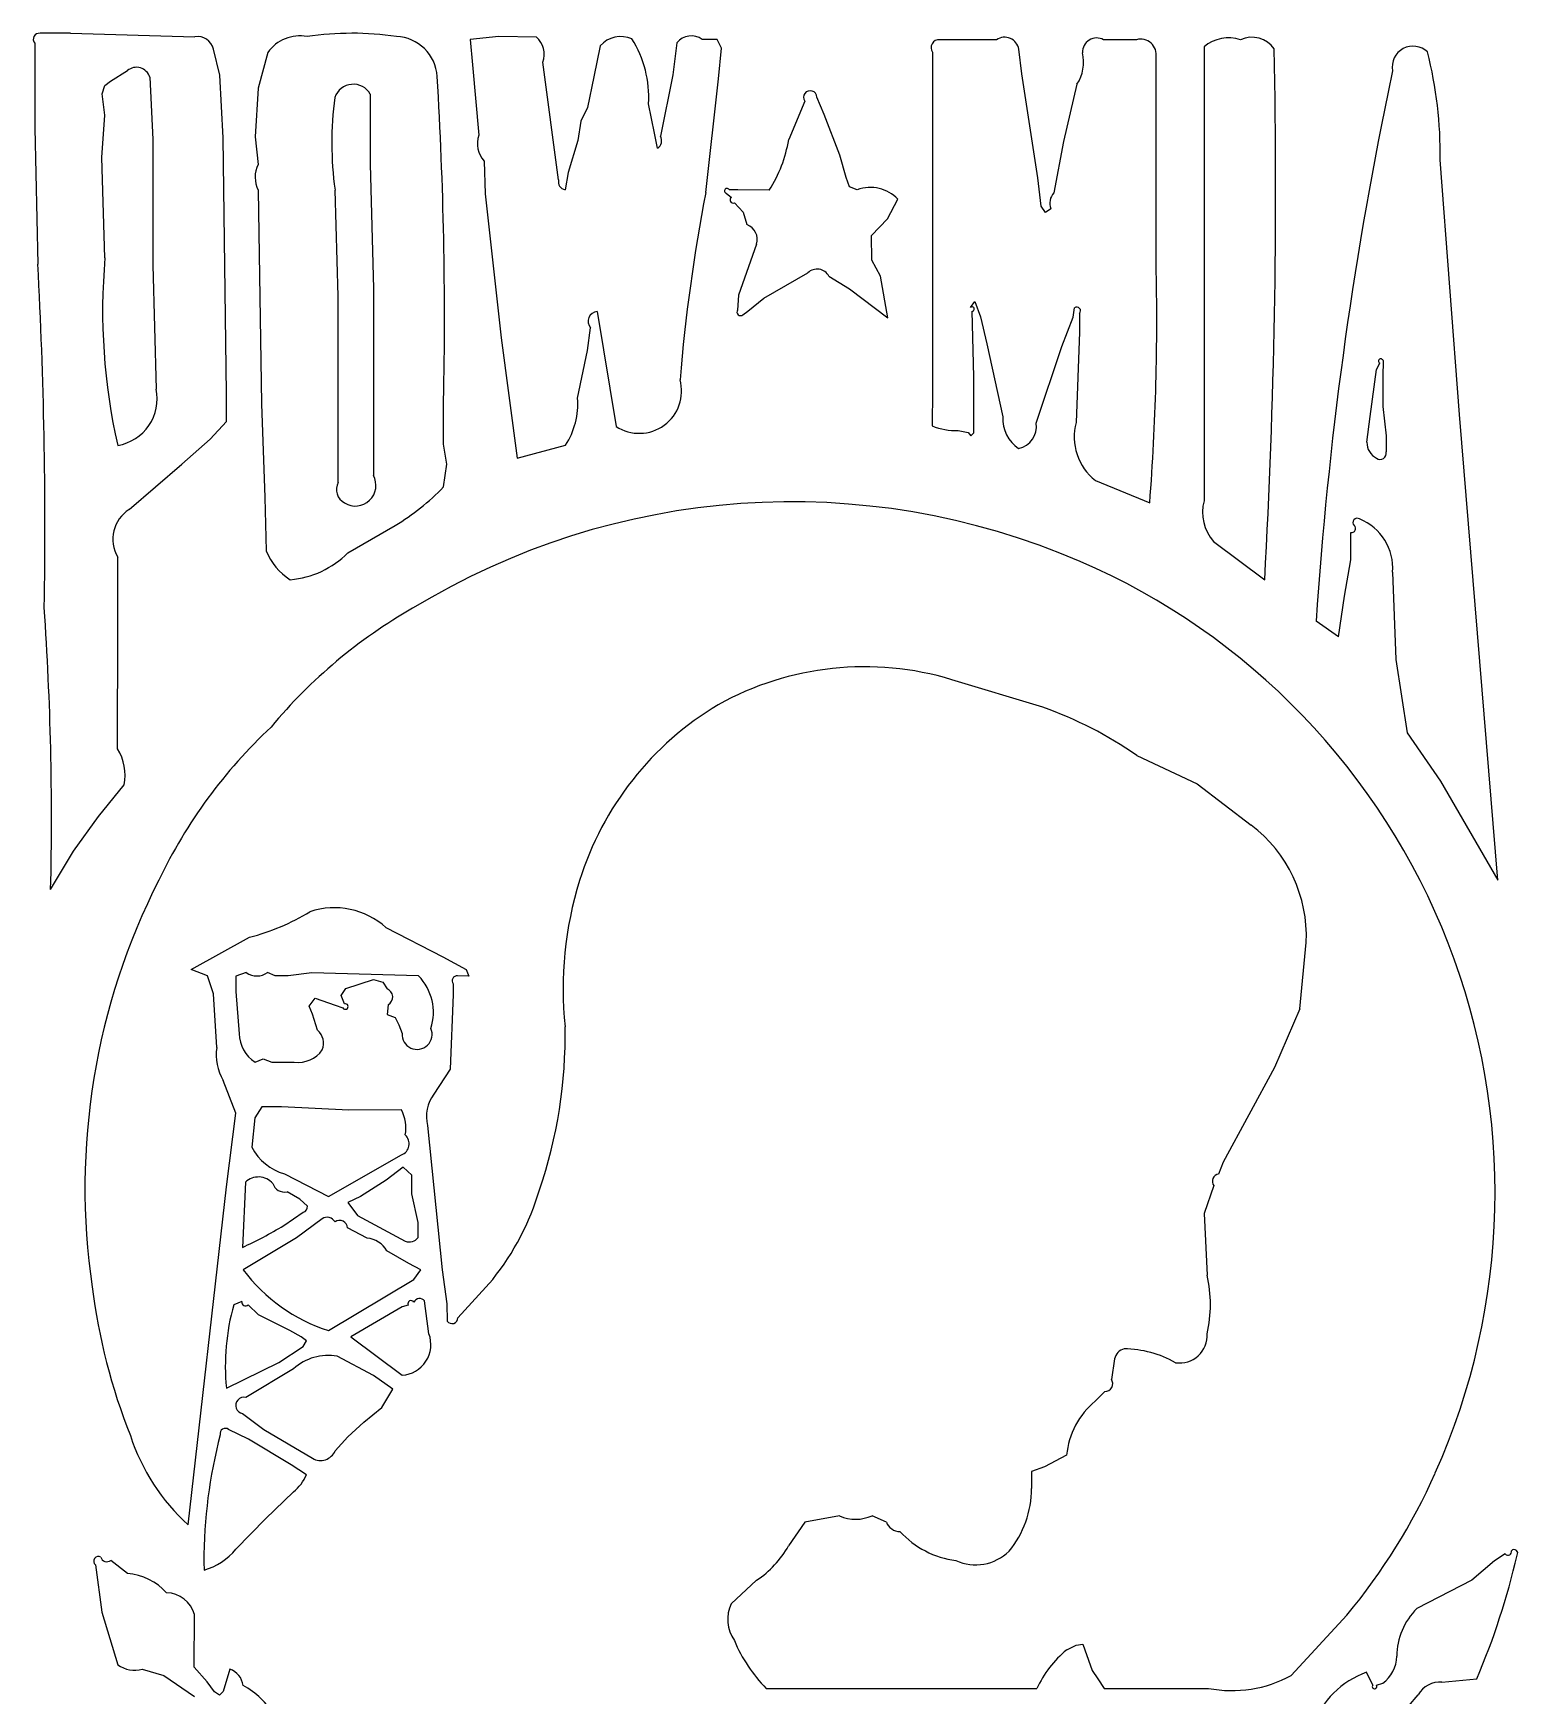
# Model space of a CAD drawing. Extents: x 1 to 17.4, y 1.6 to 27.
# Drawn here: x 1.96 to 16.08, y 11.18 to 26.99 of the extents above; entities that cross this region are included whole.
import ezdxf

# ---------------------------------------------------------------- set-up
doc = ezdxf.new("R2010")
doc.units = 0

msp = doc.modelspace()

# ---------------------------------------------------------------- linework, layer by layer
at = {"layer": 'Default', "color": 7, "linetype": 'CONTINUOUS'}
for p, q in [((1.97639, 26.892587), (1.97639, 26.762177)), ((2.317955, 26.987962), (2.02819, 26.987962)), ((2.317955, 26.987962), (3.499625, 26.955622)), ((6.389155, 26.957582), (6.117135, 26.929442)), ((6.117135, 26.929442), (6.138765, 26.688957)), ((6.74787, 26.952402), (6.389155, 26.957582)), ((8.08319, 26.898012), (8.043815, 26.591867)), ((8.467665, 26.929337), (8.32497, 26.929897)), ((8.508545, 26.847297), (8.467665, 26.929337)), ((11.1242, 26.927202), (10.582435, 26.927202)), ((12.4535, 26.927202), (12.14158, 26.927202)), ((1.97639, 26.762177), (1.97639, 26.084577)), ((3.73857, 26.588577), (3.67697, 26.837882)), ((4.19399, 26.805332), (4.10117, 26.467232)), ((7.35393, 26.869382), (7.293275, 26.574472)), ((8.478165, 26.553822), (8.508545, 26.847297)), ((10.513765, 26.807572), (10.513765, 26.603767)), ((11.364475, 26.601982), (11.334375, 26.835747)), ((12.640505, 26.131127), (12.640505, 26.759237)), ((13.09624, 26.860387), (13.09624, 26.064557)), ((2.698475, 26.532787), (2.858495, 26.633062)), ((3.070805, 26.570517), (3.100555, 25.976637)), ((3.76895, 25.995467), (3.73857, 26.588577)), ((6.138765, 26.688957), (6.199525, 26.018497)), ((6.95906, 25.594472), (6.8094, 26.713352)), ((7.293275, 26.574472), (7.23297, 26.282747)), ((8.043815, 26.591867), (7.929085, 26.009222)), ((10.513765, 26.603767), (10.513765, 26.214777)), ((11.516375, 25.614667), (11.364475, 26.601982)), ((14.8888, 26.631732), (14.846625, 26.427647)), ((2.61787, 26.412107), (2.64258, 26.492992)), ((2.64482, 26.209982), (2.61787, 26.412107)), ((2.64258, 26.492992), (2.698475, 26.532787)), ((4.10117, 26.467232), (4.072785, 26.003797)), ((5.167795, 26.408782), (5.166535, 25.743082)), ((8.35885, 25.475297), (8.478165, 26.553822)), ((11.88797, 26.503212), (11.75931, 25.957877)), ((7.23297, 26.282747), (7.16997, 26.153422)), ((7.87053, 26.037642), (7.814635, 26.318097)), ((9.29902, 26.343122), (9.146595, 25.976602)), ((9.482665, 26.214917), (9.414975, 26.381797)), ((1.97639, 26.084577), (2.00677, 24.794092)), ((2.61444, 25.806677), (2.64482, 26.209982)), ((7.16997, 26.153422), (7.141375, 25.968132)), ((9.634425, 25.830302), (9.482665, 26.214917)), ((10.513765, 26.214777), (10.513765, 25.522827)), ((12.640505, 24.791327), (12.640505, 26.131127)), ((3.100555, 25.976637), (3.100555, 24.782997)), ((3.79933, 23.563457), (3.76895, 25.995467)), ((4.072785, 26.003797), (4.10271, 25.741927)), ((7.141375, 25.968132), (7.0502, 25.665207)), ((7.90035, 25.894947), (7.87053, 26.037642)), ((11.75931, 25.957877), (11.669395, 25.470432)), ((13.09624, 26.064557), (13.09624, 24.633687)), ((2.64482, 24.851492), (2.61444, 25.806677)), ((6.24961, 25.773532), (6.25955, 25.460317)), ((9.693295, 25.617152), (9.634425, 25.830302)), ((15.526815, 23.363432), (15.34247, 25.784557)), ((5.166535, 25.743082), (5.196915, 24.562427)), ((7.0502, 25.665207), (7.02094, 25.500812)), ((9.725775, 25.528532), (9.693295, 25.617152)), ((11.546685, 25.344957), (11.516375, 25.614667)), ((4.103165, 25.494932), (4.133545, 23.465982)), ((4.8627, 24.490012), (4.83232, 25.497417)), ((6.25955, 25.460317), (6.411275, 24.091852)), ((8.551735, 25.468402), (8.601855, 25.427872)), ((8.663455, 25.499237), (8.581835, 25.499237)), ((8.96204, 25.497837), (8.663455, 25.499237)), ((9.799275, 25.499237), (9.725775, 25.528532)), ((10.513765, 25.522827), (10.513765, 24.207772)), ((8.631045, 25.376177), (8.71319, 25.287837)), ((10.087115, 25.224942), (10.186165, 25.409497)), ((11.589, 25.282902), (11.546685, 25.344957)), ((11.63954, 25.319792), (11.589, 25.282902)), ((8.71319, 25.287837), (8.749765, 25.168697)), ((9.93427, 25.064782), (10.087115, 25.224942)), ((8.84178, 24.982042), (8.66916, 24.497817)), ((9.937525, 24.830107), (9.93427, 25.064782)), ((10.01911, 24.680132), (9.937525, 24.830107)), ((3.100555, 24.782997), (3.13202, 23.604582)), ((8.909085, 24.468417), (9.32919, 24.709672)), ((9.528655, 24.677577), (9.724235, 24.556932)), ((10.08841, 24.283967), (10.01911, 24.680132)), ((5.196915, 24.562427), (5.196915, 23.472912)), ((9.724235, 24.556932), (10.08841, 24.283967)), ((13.09624, 24.633687), (13.09624, 23.021727)), ((4.8627, 23.413307), (4.8627, 24.490012)), ((8.66916, 24.497817), (8.66048, 24.356277)), ((8.757255, 24.344342), (8.909085, 24.468417)), ((10.8757, 24.380497), (10.917, 24.439157)), ((10.90874, 23.721237), (10.88998, 24.345427)), ((10.917, 24.439157), (10.9695, 24.290862)), ((11.85276, 24.289707), (11.865185, 24.376857)), ((7.232515, 23.973202), (7.262895, 24.187752)), ((7.325195, 24.342137), (7.5059, 23.249542)), ((8.710845, 24.312177), (8.757255, 24.344342)), ((10.513765, 24.207772), (10.513765, 23.592612)), ((10.9695, 24.290862), (11.03026, 24.033962)), ((11.74447, 24.010477), (11.85276, 24.289707)), ((11.91135, 24.324182), (11.91135, 24.146697)), ((6.411275, 24.091852), (6.564085, 22.947177)), ((11.03026, 24.033962), (11.18216, 23.341347)), ((11.91135, 24.146697), (11.88097, 23.287972)), ((7.139275, 23.519357), (7.232515, 23.973202)), ((11.500555, 23.281497), (11.74447, 24.010477)), ((14.79955, 23.875552), (14.79766, 23.720292)), ((10.90874, 23.376942), (10.90874, 23.721237)), ((14.67614, 23.344987), (14.7369, 23.790537)), ((14.7369, 23.790537), (14.767875, 23.851157)), ((14.79766, 23.720292), (14.79766, 23.440502)), ((3.80094, 23.297107), (3.79933, 23.563457)), ((10.513765, 23.592612), (10.511735, 23.255667)), ((4.133545, 23.465982), (4.163925, 22.573797)), ((4.8627, 22.966567), (4.8627, 23.413307)), ((5.196915, 23.472912), (5.196915, 22.784147)), ((5.86531, 23.081997), (5.86531, 23.493597)), ((14.79766, 23.440502), (14.82804, 23.160922)), ((3.64652, 23.129457), (3.80094, 23.297107)), ((10.908845, 23.187697), (10.90874, 23.376942)), ((14.645725, 23.099777), (14.67614, 23.344987)), ((15.89141, 18.936737), (15.526815, 23.363432)), ((3.375445, 22.891072), (3.64652, 23.129457)), ((5.895865, 22.889917), (5.86531, 23.081997)), ((10.758065, 23.212337), (10.854595, 23.190707)), ((10.854595, 23.190707), (10.87801, 23.160257)), ((10.87801, 23.160257), (10.908845, 23.187697)), ((14.82804, 23.160922), (14.82804, 23.006957)), ((4.8627, 22.718102), (4.8627, 22.966567)), ((6.564085, 22.947177), (7.024055, 23.070657)), ((13.09624, 23.021727), (13.09624, 22.541947)), ((2.87533, 22.460537), (3.375445, 22.891072)), ((5.865625, 22.674072), (5.895865, 22.889917)), ((12.063635, 22.734167), (12.579745, 22.521822)), ((4.163925, 22.573797), (4.1781, 22.065877)), ((4.95454, 22.047362), (5.403905, 22.306992)), ((13.18801, 22.156457), (13.67353, 21.792667)), ((14.493825, 21.982297), (14.491655, 22.242417)), ((2.76634, 21.328777), (2.76634, 22.006937)), ((14.433065, 21.635027), (14.493825, 21.982297)), ((14.88978, 21.863717), (14.91918, 21.032257)), ((14.373985, 21.248837), (14.433065, 21.635027)), ((14.373985, 21.248837), (14.16255, 21.397797)), ((2.7648, 20.185012), (2.76634, 21.328777)), ((14.91918, 21.032257), (15.029185, 20.335022)), ((11.56387, 20.579287), (10.698355, 20.841647)), ((15.029185, 20.335022), (15.345235, 19.877712)), ((12.458155, 20.121732), (13.031525, 19.850132)), ((2.58196, 19.539332), (2.827695, 19.840647)), ((13.031525, 19.850132), (13.54494, 19.459707)), ((15.345235, 19.877712), (15.89141, 18.936737)), ((2.34571, 19.211662), (2.58196, 19.539332)), ((2.128325, 18.845597), (2.34571, 19.211662)), ((3.465115, 18.086692), (4.01857, 18.392102)), ((5.317105, 18.484047), (5.85761, 18.206952)), ((14.00771, 17.710407), (14.06847, 18.344222)), ((5.85761, 18.206952), (6.079265, 18.085187)), ((3.6209, 18.025477), (3.465115, 18.086692)), ((3.67781, 17.855482), (3.6209, 18.025477)), ((3.98728, 18.056067), (3.888615, 18.021522)), ((3.888615, 18.021522), (3.89047, 17.876027)), ((4.26252, 18.025302), (4.19182, 18.057292)), ((4.387365, 18.025302), (4.26252, 18.025302)), ((4.61105, 18.055682), (4.387365, 18.025302)), ((5.62717, 18.025302), (4.61105, 18.055682)), ((6.104045, 18.023307), (5.997645, 18.025302)), ((6.079265, 18.085187), (6.104045, 18.023307)), ((3.89047, 17.876027), (3.92085, 17.475522)), ((4.89112, 17.838717), (4.93648, 17.905707)), ((4.93648, 17.905707), (5.19835, 17.989322)), ((5.19835, 17.989322), (5.286095, 17.965837)), ((5.286095, 17.965837), (5.32701, 17.902592)), ((5.95645, 17.949842), (5.95645, 17.847992)), ((3.70819, 17.344097), (3.67781, 17.855482)), ((4.5855, 17.738442), (4.64374, 17.813062)), ((4.61966, 17.661932), (4.5855, 17.738442)), ((4.64374, 17.813062), (4.83379, 17.746947)), ((4.83379, 17.746947), (4.90743, 17.721467)), ((4.922095, 17.758777), (4.89112, 17.838717)), ((5.33646, 17.751287), (5.32694, 17.658467)), ((5.95645, 17.847992), (5.92635, 17.139487)), ((14.00771, 17.710407), (13.76691, 17.153067)), ((4.666945, 17.509122), (4.61966, 17.661932)), ((5.32694, 17.658467), (5.40506, 17.630082)), ((5.40506, 17.630082), (5.439115, 17.560187)), ((5.439115, 17.560187), (5.47009, 17.478707)), ((4.072785, 17.204972), (4.150625, 17.236787)), ((4.150625, 17.236787), (4.23221, 17.204972)), ((4.23221, 17.204972), (4.44508, 17.204972)), ((5.92635, 17.139487), (5.772805, 16.899072)), ((13.76691, 17.153067), (13.27726, 16.255492)), ((3.89047, 16.721202), (3.76895, 17.031442)), ((4.13582, 16.781052), (4.070825, 16.675737)), ((4.322545, 16.779617), (4.13582, 16.781052)), ((4.963885, 16.749237), (4.322545, 16.779617)), ((3.79933, 16.019277), (3.89047, 16.721202)), ((4.070825, 16.675737), (4.04237, 16.396157)), ((5.463335, 16.751477), (4.963885, 16.749237)), ((5.71341, 16.601292), (5.851135, 15.230342)), ((4.77156, 15.928942), (5.46526, 16.322447)), ((4.35142, 16.141952), (4.77156, 15.928942)), ((5.47989, 16.205827), (5.31896, 16.081507)), ((5.56354, 16.129947), (5.47989, 16.205827)), ((5.561475, 15.951447), (5.56354, 16.129947)), ((13.27726, 16.255492), (13.23512, 16.141182)), ((3.434735, 12.804352), (3.79933, 16.019277)), ((3.98028, 16.063202), (3.95123, 15.442827)), ((4.49674, 15.902062), (4.375885, 15.970942)), ((5.31896, 16.081507), (5.074835, 15.928452)), ((13.18955, 16.030547), (13.09624, 15.764967)), ((4.569995, 15.836997), (4.49674, 15.902062)), ((5.074835, 15.928452), (4.95573, 15.869232)), ((4.95573, 15.869232), (5.04554, 15.746172)), ((5.62444, 15.679987), (5.561475, 15.951447)), ((4.344805, 15.651742), (4.53027, 15.778057)), ((4.70989, 15.714812), (4.467165, 15.533477)), ((5.04554, 15.746172), (5.500715, 15.503587)), ((5.62227, 15.539077), (5.62444, 15.679987)), ((13.09624, 15.764967), (13.12662, 15.177947)), ((4.467165, 15.533477), (3.95949, 15.229432)), ((5.1378, 15.532812), (4.95244, 15.628957)), ((5.53428, 15.289177), (5.32589, 15.410207)), ((5.647785, 15.231602), (5.53428, 15.289177)), ((5.58125, 15.138117), (5.647785, 15.231602)), ((5.851135, 15.230342), (5.89569, 14.905962)), ((4.77156, 14.652877), (5.58125, 15.138117)), ((6.00083, 14.774677), (6.332035, 15.139797)), ((3.947765, 14.928117), (3.86919, 14.897072)), ((4.10495, 14.803587), (4.00513, 14.898192)), ((5.470825, 14.878382), (4.984115, 14.592012)), ((5.52756, 14.894132), (5.470825, 14.878382)), ((5.72615, 14.622042), (5.683695, 14.934382)), ((5.89569, 14.905962), (5.89912, 14.742652)), ((4.40168, 14.652562), (4.10495, 14.803587)), ((4.51088, 14.591662), (4.40168, 14.652562)), ((4.56205, 14.554037), (4.51088, 14.591662)), ((4.52866, 14.501152), (4.56205, 14.554037)), ((4.984115, 14.592012), (5.470335, 14.227557)), ((4.29864, 14.347677), (4.52866, 14.501152)), ((5.19828, 14.224162), (4.85367, 14.409032)), ((3.79933, 14.106002), (4.29864, 14.347677)), ((4.438185, 14.288982), (3.984375, 14.016472)), ((12.245565, 14.383762), (12.215185, 14.188917)), ((5.3814, 14.095992), (5.19828, 14.224162)), ((5.278325, 13.921517), (5.3814, 14.095992)), ((12.1532, 14.073312), (12.061955, 13.981682)), ((5.106895, 13.780712), (5.278325, 13.921517)), ((3.95375, 13.863067), (4.156155, 13.710432)), ((4.952825, 13.640712), (5.106895, 13.780712)), ((3.740635, 13.661887), (3.722435, 13.587722)), ((4.00982, 13.621287), (3.820155, 13.713267)), ((4.414595, 13.377477), (4.00982, 13.621287)), ((4.156155, 13.710432), (4.618645, 13.438202)), ((4.952825, 13.640712), (4.83323, 13.508692)), ((11.78934, 13.467602), (11.578045, 13.356932)), ((4.56079, 13.281787), (4.414595, 13.377477)), ((11.578045, 13.356932), (11.454215, 13.313847)), ((11.454215, 13.313847), (11.45551, 13.151832)), ((4.172745, 12.861507), (4.43752, 13.117812)), ((3.889875, 12.574787), (4.172745, 12.861507)), ((9.299895, 12.830882), (9.146, 12.605132)), ((9.63082, 12.890732), (9.299895, 12.830882)), ((10.0756, 12.831932), (9.94015, 12.892587)), ((15.96162, 12.528377), (15.85963, 12.461667)), ((2.553645, 12.425652), (2.61444, 11.975482)), ((2.857935, 12.343437), (2.69935, 12.467582)), ((15.85963, 12.461667), (15.642595, 12.280927)), ((8.84129, 12.278057), (8.59965, 12.055422)), ((15.642595, 12.280927), (15.12022, 12.009677)), ((2.61444, 11.975482), (2.76753, 11.474527)), ((3.494585, 11.452967), (3.495495, 11.952522)), ((13.92518, 11.372817), (14.455815, 11.947587)), ((11.790635, 11.615367), (11.88076, 11.661392)), ((11.88076, 11.661392), (11.94362, 11.671577)), ((11.94362, 11.671577), (11.96196, 11.615647)), ((11.96196, 11.615647), (12.03182, 11.421677)), ((2.999265, 11.432422), (3.20489, 11.371627)), ((3.616, 11.311602), (3.494585, 11.452967)), ((3.832055, 11.433962), (3.770315, 11.221862)), ((12.03182, 11.421677), (12.08551, 11.342507)), ((14.70134, 11.281957), (14.64142, 11.404002)), ((3.20489, 11.371627), (3.49532, 11.173212)), ((3.6853, 11.218432), (3.616, 11.311602)), ((8.9339, 11.250107), (11.50766, 11.247867)), ((12.08551, 11.342507), (12.145325, 11.249302)), ((12.145325, 11.249302), (12.447935, 11.250107)), ((12.447935, 11.250107), (13.140235, 11.250107)), ((14.73613, 11.279402), (14.79696, 11.299317)), ((15.35934, 11.310867), (15.690545, 11.340057)), ((3.735455, 11.187457), (3.6853, 11.218432)), ((3.770315, 11.221862), (3.735455, 11.187457)), ((15.04252, 11.081897), (15.13149, 11.189032))]:
    msp.add_line(p, q, dxfattribs=at)
for centre, radius, start, end in [((2.02098, 26.930142), 0.058275, 82.881233, 220.12289), ((3.524125, 26.800117), 0.15743, 13.877926, 98.947271), ((4.496845, 26.594667), 0.368935, 79.107365, 145.179621), ((4.993705, 24.045197), 2.942905, 81.739644, 98.345239), ((5.40044, 26.553367), 0.40453, 3.449895, 87.723395), ((6.598875, 26.786607), 0.22288, 340.815495, 408.058498), ((7.55119, 26.690637), 0.26621, 66.679254, 137.822122), ((6.76901, 26.378997), 1.04741, 356.667522, 392.069225), ((8.22102, 26.785452), 0.177975, 54.260335, 140.763837), ((10.57645, 26.851112), 0.0763, 85.498608, 214.778948), ((11.200535, 26.815377), 0.13538, 8.652384, 124.319177), ((12.076725, 26.806977), 0.136605, 61.659171, 181.634098), ((12.49333, 26.783422), 0.14917, 350.66911, 465.477086), ((13.331265, 26.573527), 0.370825, 72.498515, 129.327233), ((13.550365, 26.687767), 0.2625, 35.227174, 114.198538), ((11.56919, 26.713212), 0.381745, 326.623231, 373.614098), ((-53.374465, 25.529477), 67.15205, 356.809998, 361.117543), ((15.084065, 26.667117), 0.19845, 46.140205, 190.278212), ((11.367415, 25.835762), 3.975405, 359.261958, 374.188545), ((2.94428, 26.532542), 0.132125, 16.702743, 130.47448), ((-32.30149, 24.280502), 38.17492, 358.81884, 363.449895), ((5.00634, 26.318272), 0.185115, 29.266278, 161.161208), ((9.351625, 26.378507), 0.06342, 2.976115, 213.912634), ((51.08811, 18.937367), 37.007425, 168.322702, 176.18787), ((8.05715, 25.942057), 3.25535, 172.303092, 187.850524), ((6.43959, 25.939992), 0.252595, 161.895479, 221.223929), ((7.84806, 25.968832), 0.090545, 305.285128, 386.500023), ((7.9203, 26.174317), 1.242115, 327.000812, 350.840972), ((4.34057, 25.618832), 0.26782, 152.638057, 207.563762), ((7.02934, 25.573647), 0.073325, 163.476849, 263.40895), ((24.34797, 22.366492), 16.28851, 168.997013, 175.326422), ((8.56024, 25.490242), 0.023415, 22.632027, 248.782058), ((9.92482, 25.161662), 0.36015, 43.479512, 110.399235), ((11.774045, 25.371417), 0.14406, 136.576362, 200.989705), ((8.619215, 25.403582), 0.029855, 125.558559, 293.342882), ((8.69506, 25.025722), 0.15309, 343.429245, 429.061561), ((8.36977, 24.346197), 5.74721, 174.956165, 192.843191), ((-44.883535, 22.287777), 46.95726, 359.071124, 363.059597), ((9.41718, 24.620807), 0.125055, 26.990621, 134.729126), ((-9.357065, 24.244732), 22.00436, 355.509239, 361.423386), ((8.68841, 24.337377), 0.03374, 145.936143, 311.683635), ((10.89075, 24.366182), 0.020755, 267.904359, 496.417315), ((11.88713, 24.349522), 0.03507, 313.69526, 488.748213), ((7.33223, 24.249527), 0.09289, 94.350124, 221.692235), ((14.778235, 23.870477), 0.02191, 13.441088, 241.824691), ((2.69011, 23.513407), 0.45122, 279.726088, 371.657429), ((7.72591, 23.586312), 0.402255, 236.844738, 375.475458), ((6.423385, 23.464057), 0.718025, 326.778102, 364.418452), ((10.72968, 23.772582), 0.56098, 247.13932, 272.899839), ((11.53538, 23.329237), 0.35343, 178.03717, 235.147737), ((11.28471, 23.251607), 0.21791, 282.917095, 367.879465), ((12.39295, 23.149792), 0.530285, 164.896624, 231.610169), ((14.811415, 23.095192), 0.165725, 178.418749, 243.278273), ((14.77078, 22.994847), 0.05852, 234.589707, 371.951935), ((5.02601, 22.688597), 0.19579, 238.413103, 389.210212), ((4.992025, 22.650587), 0.14588, 152.429733, 241.970292), ((4.20722, 24.286137), 2.3128, 301.159054, 315.811809), ((3.054775, 22.177527), 0.335125, 122.378783, 210.601942), ((9.17519, 15.612577), 6.920515, 66.637634, 121.388693), ((13.4993, 22.434217), 0.4172, 165.034915, 221.739639), ((14.49988, 22.279097), 0.03759, 257.332491, 409.709335), ((14.55371, 22.335902), 0.04074, 56.531634, 223.638266), ((14.38606, 21.901902), 0.505155, 355.665399, 427.893295), ((4.71458, 22.282737), 0.57862, 202.0104, 237.885666), ((4.33224, 22.669137), 0.87969, 274.872643, 315.023591), ((9.32737, 15.964887), 6.53674, 335.925456, 426.637634), ((-27.37874, 19.517982), 29.514695, 358.694627, 363.902172), ((7.989985, 17.269302), 4.891215, 119.644707, 140.333427), ((9.86812, 18.103002), 2.86174, 73.135029, 119.090936), ((10.005425, 18.042067), 2.983085, 120.826757, 162.652997), ((10.308665, 17.023287), 3.77104, 55.249838, 70.557838), ((7.530435, 16.848182), 4.845785, 133.012031, 154.487307), ((2.344835, 19.930352), 0.491155, 349.478777, 391.231437), ((12.74029, 18.401447), 1.32944, 357.532929, 412.751129), ((8.89967, 16.008637), 6.445285, 152.994483, 188.386354), ((10.45276, 17.902347), 3.45177, 162.652997, 185.988586), ((4.827175, 17.944172), 0.72905, 47.77679, 108.624574), ((3.460635, 20.518247), 2.19814, 284.703888, 301.048138), ((4.08864, 18.207022), 0.181825, 236.122384, 304.573592), ((5.27108, 17.678907), 0.49679, 342.09006, 404.206924), ((5.992605, 17.979067), 0.04648, 83.784388, 218.942199), ((5.298205, 17.824857), 0.08288, 297.460514, 429.667228), ((4.930915, 17.733752), 0.026495, 207.644771, 469.405507), ((4.248625, 17.481647), 0.32781, 181.070768, 237.559725), ((4.559495, 17.384907), 0.164255, 337.348021, 409.145435), ((5.612645, 17.469327), 0.142905, 176.238332, 383.419503), ((2.54913, 17.448187), 4.471705, 340.982384, 361.205202), ((4.177785, 17.273117), 0.47495, 171.40643, 210.589776), ((4.48365, 17.478602), 0.276325, 261.974455, 325.39195), ((6.035445, 16.691872), 0.33453, 141.725025, 195.706832), ((5.146025, 16.579382), 0.36099, 349.293225, 388.472698), ((5.423575, 16.428462), 0.113925, 291.448527, 407.384209), ((4.486205, 16.620717), 0.497385, 206.840556, 254.280291), ((13.245445, 16.072232), 0.06972, 98.521466, 216.699522), ((4.10537, 15.931427), 0.181685, 41.694636, 133.511233), ((4.3545, 16.087877), 0.118895, 197.428602, 280.375882), ((4.372945, 16.705102), 2.50761, 321.375471, 343.45537), ((4.51697, 15.829892), 0.053515, 284.373174, 367.648256), ((2.30868, 19.012267), 3.92924, 294.71028, 301.210894), ((4.758365, 15.646422), 0.083825, 28.070142, 125.328445), ((4.876455, 15.623847), 0.076125, 3.860739, 125.429287), ((5.112705, 15.288722), 0.24535, 29.67069, 84.130274), ((5.54065, 15.592732), 0.097685, 245.876103, 326.673209), ((5.267755, 16.211952), 1.63611, 216.906322, 252.344759), ((11.877575, 14.900327), 1.279565, 347.459815, 372.530729), ((8.27282, 15.788907), 5.794495, 187.140555, 201.62228), ((5.94399, 14.315232), 2.154845, 164.335375, 185.571979), ((3.980385, 14.920697), 0.03346, 167.158467, 317.6971), ((5.55654, 14.906347), 0.031465, 34.415931, 202.834131), ((5.636445, 14.896372), 0.060655, 38.80604, 152.777654), ((5.9449, 14.774747), 0.055895, 215.019696, 359.919834), ((5.44993, 14.520962), 0.29414, 273.980065, 380.096705), ((12.864085, 14.607552), 0.262955, 261.647355, 363.25932), ((4.768165, 13.925892), 0.49063, 79.963501, 132.263686), ((12.362185, 14.362097), 0.11865, 101.769277, 169.471347), ((12.33093, 13.476982), 1.00128, 60.374935, 89.596115), ((12.153865, 14.147372), 0.07406, 269.503986, 394.116282), ((3.9667, 13.940242), 0.07826, 76.952078, 260.466056), ((12.54443, 13.396517), 0.758415, 129.504943, 174.622598), ((4.784545, 14.278167), 1.998535, 198.207664, 227.515113), ((3.79037, 13.672142), 0.050785, 54.085771, 191.653162), ((8.332425, 12.457502), 4.746525, 166.224484, 181.004954), ((4.694945, 13.567807), 0.150395, 239.519625, 336.859206), ((4.1704, 13.446952), 0.423885, 309.061362, 337.06913), ((9.94057, 15.690907), 5.865125, 320.339933, 335.925456), ((10.53431, 13.144482), 0.921235, 320.176332, 360.457955), ((9.78342, 13.236777), 0.378175, 246.201894, 294.478254), ((10.20601, 12.879847), 0.13895, 200.175292, 269.597405), ((10.848925, 13.335827), 0.876645, 222.736535, 262.647328), ((2.5821, 12.459847), 0.044485, 59.081305, 230.218721), ((2.662215, 12.514027), 0.059465, 195.636356, 308.66736), ((3.41762, 12.959367), 0.60907, 286.113926, 320.841414), ((8.288255, 13.098737), 0.989625, 303.975112, 330.079486), ((10.925015, 12.878832), 0.45339, 245.465908, 314.327867), ((9.018915, 14.162667), 7.24416, 337.067913, 346.870586), ((15.98745, 12.551267), 0.034545, 221.558106, 372.549678), ((16.046355, 12.536637), 0.033565, 324.529909, 498.670955), ((2.81289, 11.781547), 0.563675, 42.082919, 85.416082), ((3.22274, 11.876257), 0.28322, 15.616589, 88.278811), ((8.919655, 11.907232), 0.352625, 155.14713, 214.887537), ((15.58474, 11.546312), 0.65611, 135.072026, 179.150554), ((9.93413, 12.245612), 1.411165, 202.50191, 224.864088), ((12.40142, 10.852332), 0.977375, 128.67462, 156.127708), ((14.603375, 11.560837), 0.32536, 306.506761, 359.150554), ((2.928145, 11.699647), 0.276535, 234.49255, 284.903747), ((3.76419, 11.248007), 0.197925, 8.786192, 69.957965), ((14.92835, 10.603482), 0.850395, 109.719166, 160.002188), ((3.57519, 10.580872), 0.796425, 31.141071, 61.122303), ((13.36161, 12.406052), 1.176945, 259.158583, 298.610506), ((14.71779, 11.268132), 0.02149, 140.02956, 391.580746), ((15.345095, 11.063592), 0.247695, 86.695887, 149.574793)]:
    msp.add_arc(centre, radius, start, end, dxfattribs=at)

doc.saveas('drawing.dxf')
